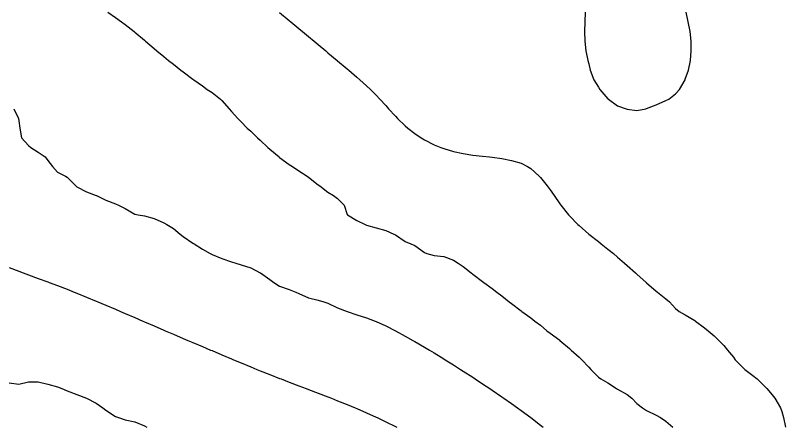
# Model space of a CAD drawing. Extents: x 771911 to 772814, y 1416488 to 1417835.
# Drawn here: x 772322.1 to 772401.8, y 1417471.3 to 1417513.9 of the extents above; entities that cross this region are included whole.
import ezdxf

# ---------------------------------------------------------------- set-up
doc = ezdxf.new("R2010")
doc.units = 0
doc.header["$MEASUREMENT"] = 0
for name, color, linetype in [('743', 1, 'CONTINUOUS'), ('743.5', 1, 'CONTINUOUS'), ('744', 1, 'CONTINUOUS'), ('744.5', 1, 'CONTINUOUS'), ('745', 1, 'CONTINUOUS'), ('745.5', 1, 'CONTINUOUS')]:
    doc.layers.add(name, color=color, linetype=linetype)

msp = doc.modelspace()

# ---------------------------------------------------------------- linework, layer by layer
at = {"layer": '743', "color": 0, "linetype": 'Continuous'}
msp.add_polyline3d([(772381.079, 1417514.206, 743), (772381.03, 1417513.206, 743), (772381.011, 1417512.206, 743), (772381.046, 1417511.206, 743), (772381.149, 1417510.206, 743), (772381.329, 1417509.206, 743), (772381.434, 1417508.855, 743), (772381.588, 1417508.206, 743), (772381.976, 1417507.206, 743), (772382.434, 1417506.427, 743), (772382.579, 1417506.206, 743), (772383.434, 1417505.239, 743), (772383.476, 1417505.206, 743), (772384.434, 1417504.515, 743), (772385.3, 1417504.206, 743), (772385.434, 1417504.151, 743), (772386.434, 1417504.029, 743), (772387.335, 1417504.206, 743), (772387.434, 1417504.222, 743), (772388.434, 1417504.597, 743), (772389.434, 1417505.044, 743), (772389.746, 1417505.206, 743), (772390.434, 1417505.738, 743), (772390.85, 1417506.206, 743), (772391.412, 1417507.206, 743), (772391.434, 1417507.264, 743), (772391.77, 1417508.206, 743), (772391.975, 1417509.206, 743), (772392.058, 1417510.206, 743), (772392.037, 1417511.206, 743), (772391.925, 1417512.206, 743), (772391.743, 1417513.206, 743), (772391.531, 1417514.206, 743)], dxfattribs=at)
at = {"layer": '743.5', "color": 0, "linetype": 'Continuous'}
msp.add_polyline3d([(772349.434, 1417514.172, 743.5), (772350.434, 1417513.338, 743.5), (772350.593, 1417513.206, 743.5), (772351.434, 1417512.506, 743.5), (772351.796, 1417512.206, 743.5), (772352.434, 1417511.675, 743.5), (772353, 1417511.206, 743.5), (772353.434, 1417510.845, 743.5), (772354.204, 1417510.206, 743.5), (772354.434, 1417510.014, 743.5), (772355.4, 1417509.206, 743.5), (772355.434, 1417509.178, 743.5), (772356.434, 1417508.333, 743.5), (772356.582, 1417508.206, 743.5), (772357.434, 1417507.47, 743.5), (772357.734, 1417507.206, 743.5), (772358.434, 1417506.578, 743.5), (772358.833, 1417506.206, 743.5), (772359.434, 1417505.619, 743.5), (772359.807, 1417505.206, 743.5), (772360.434, 1417504.528, 743.5), (772360.694, 1417504.206, 743.5), (772361.434, 1417503.421, 743.5), (772361.627, 1417503.206, 743.5), (772362.434, 1417502.451, 743.5), (772362.709, 1417502.206, 743.5), (772363.434, 1417501.643, 743.5), (772364.09, 1417501.206, 743.5), (772364.434, 1417500.991, 743.5), (772365.434, 1417500.474, 743.5), (772366.128, 1417500.206, 743.5), (772366.434, 1417500.081, 743.5), (772367.434, 1417499.775, 743.5), (772368.434, 1417499.555, 743.5), (772369.434, 1417499.399, 743.5), (772370.434, 1417499.279, 743.5), (772371.157, 1417499.206, 743.5), (772371.434, 1417499.173, 743.5), (772372.434, 1417499.045, 743.5), (772373.434, 1417498.858, 743.5), (772374.434, 1417498.55, 743.5), (772375.1, 1417498.206, 743.5), (772375.434, 1417498.003, 743.5), (772376.3, 1417497.206, 743.5), (772376.434, 1417497.072, 743.5), (772377.141, 1417496.206, 743.5), (772377.434, 1417495.818, 743.5), (772377.843, 1417495.206, 743.5), (772378.434, 1417494.367, 743.5), (772378.546, 1417494.206, 743.5), (772379.338, 1417493.206, 743.5), (772379.434, 1417493.103, 743.5), (772380.311, 1417492.206, 743.5), (772380.434, 1417492.103, 743.5), (772381.434, 1417491.215, 743.5), (772381.443, 1417491.206, 743.5), (772382.434, 1417490.443, 743.5), (772382.727, 1417490.206, 743.5), (772383.434, 1417489.667, 743.5), (772383.991, 1417489.206, 743.5), (772384.434, 1417488.834, 743.5), (772385.156, 1417488.206, 743.5), (772385.434, 1417487.954, 743.5), (772386.268, 1417487.206, 743.5), (772386.434, 1417487.049, 743.5), (772387.376, 1417486.206, 743.5), (772387.434, 1417486.153, 743.5), (772388.434, 1417485.295, 743.5), (772388.544, 1417485.206, 743.5), (772389.434, 1417484.497, 743.5), (772389.797, 1417484.206, 743.5), (772390.434, 1417483.51, 743.5), (772390.798, 1417483.206, 743.5), (772391.434, 1417482.858, 743.5), (772392.434, 1417482.255, 743.5), (772392.5, 1417482.206, 743.5), (772393.434, 1417481.522, 743.5), (772393.819, 1417481.206, 743.5), (772394.434, 1417480.693, 743.5), (772394.922, 1417480.206, 743.5), (772395.434, 1417479.662, 743.5), (772395.814, 1417479.206, 743.5), (772396.434, 1417478.476, 743.5), (772396.603, 1417478.206, 743.5), (772397.434, 1417477.356, 743.5), (772397.618, 1417477.206, 743.5), (772398.434, 1417476.564, 743.5), (772398.894, 1417476.206, 743.5), (772399.434, 1417475.672, 743.5), (772399.887, 1417475.206, 743.5), (772400.434, 1417474.571, 743.5), (772400.709, 1417474.206, 743.5), (772401.303, 1417473.206, 743.5), (772401.434, 1417472.825, 743.5), (772401.61, 1417472.206, 743.5), (772401.824, 1417471.206, 743.5)], dxfattribs=at)
at = {"layer": '744', "color": 0, "linetype": 'Continuous'}
msp.add_polyline3d([(772331.632, 1417514.206, 744), (772332.434, 1417513.654, 744), (772333.069, 1417513.206, 744), (772333.434, 1417512.939, 744), (772334.367, 1417512.206, 744), (772334.434, 1417512.154, 744), (772335.434, 1417511.31, 744), (772335.551, 1417511.206, 744), (772336.434, 1417510.459, 744), (772336.73, 1417510.206, 744), (772337.434, 1417509.623, 744), (772337.941, 1417509.206, 744), (772338.434, 1417508.812, 744), (772339.202, 1417508.206, 744), (772339.434, 1417508.031, 744), (772340.434, 1417507.287, 744), (772340.541, 1417507.206, 744), (772341.434, 1417506.573, 744), (772341.945, 1417506.206, 744), (772342.434, 1417505.875, 744), (772343.298, 1417505.206, 744), (772343.434, 1417505.076, 744), (772344.21, 1417504.206, 744), (772344.434, 1417503.93, 744), (772345.094, 1417503.206, 744), (772345.434, 1417502.851, 744), (772346.087, 1417502.206, 744), (772346.434, 1417501.873, 744), (772347.143, 1417501.206, 744), (772347.434, 1417500.933, 744), (772348.227, 1417500.206, 744), (772348.434, 1417500.011, 744), (772349.374, 1417499.206, 744), (772349.434, 1417499.157, 744), (772350.434, 1417498.43, 744), (772350.754, 1417498.206, 744), (772351.434, 1417497.779, 744), (772352.281, 1417497.206, 744), (772352.434, 1417497.107, 744), (772353.434, 1417496.339, 744), (772353.603, 1417496.206, 744), (772354.434, 1417495.577, 744), (772355.014, 1417495.206, 744), (772355.434, 1417494.896, 744), (772356.127, 1417494.206, 744), (772356.434, 1417493.262, 744), (772356.465, 1417493.206, 744), (772357.434, 1417492.61, 744), (772358.29, 1417492.206, 744), (772358.434, 1417492.143, 744), (772359.434, 1417491.873, 744), (772360.434, 1417491.593, 744), (772361.252, 1417491.206, 744), (772361.434, 1417491.13, 744), (772362.434, 1417490.46, 744), (772363.015, 1417490.206, 744), (772363.434, 1417490.02, 744), (772364.434, 1417489.316, 744), (772364.684, 1417489.206, 744), (772365.434, 1417489, 744), (772366.434, 1417488.906, 744), (772367.434, 1417488.532, 744), (772367.926, 1417488.206, 744), (772368.434, 1417487.846, 744), (772369.257, 1417487.206, 744), (772369.434, 1417487.072, 744), (772370.434, 1417486.317, 744), (772370.583, 1417486.206, 744), (772371.434, 1417485.575, 744), (772371.914, 1417485.206, 744), (772372.434, 1417484.813, 744), (772373.213, 1417484.206, 744), (772373.434, 1417484.04, 744), (772374.434, 1417483.276, 744), (772374.524, 1417483.206, 744), (772375.434, 1417482.526, 744), (772375.844, 1417482.206, 744), (772376.434, 1417481.767, 744), (772377.111, 1417481.206, 744), (772377.434, 1417480.959, 744), (772378.434, 1417480.224, 744), (772378.456, 1417480.206, 744), (772379.434, 1417479.36, 744), (772379.611, 1417479.206, 744), (772380.434, 1417478.475, 744), (772380.725, 1417478.206, 744), (772381.434, 1417477.438, 744), (772381.661, 1417477.206, 744), (772382.434, 1417476.39, 744), (772382.697, 1417476.206, 744), (772383.434, 1417475.802, 744), (772384.309, 1417475.206, 744), (772384.434, 1417475.14, 744), (772385.434, 1417474.603, 744), (772385.891, 1417474.206, 744), (772386.434, 1417473.678, 744), (772387.023, 1417473.206, 744), (772387.434, 1417472.926, 744), (772388.434, 1417472.466, 744), (772388.868, 1417472.206, 744), (772389.434, 1417471.827, 744), (772390.133, 1417471.206, 744)], dxfattribs=at)
at = {"layer": '744.5', "color": 0, "linetype": 'Continuous'}
msp.add_polyline3d([(772321.894, 1417504.206, 744.5), (772322.388, 1417503.206, 744.5), (772322.434, 1417502.964, 744.5), (772322.53, 1417502.206, 744.5), (772322.7, 1417501.206, 744.5), (772323.434, 1417500.406, 744.5), (772323.686, 1417500.206, 744.5), (772324.434, 1417499.692, 744.5), (772325.158, 1417499.206, 744.5), (772325.434, 1417498.858, 744.5), (772325.924, 1417498.206, 744.5), (772326.434, 1417497.651, 744.5), (772327.273, 1417497.206, 744.5), (772327.434, 1417497.122, 744.5), (772328.332, 1417496.206, 744.5), (772328.434, 1417496.127, 744.5), (772329.434, 1417495.6, 744.5), (772330.434, 1417495.229, 744.5), (772330.468, 1417495.206, 744.5), (772331.434, 1417494.739, 744.5), (772332.434, 1417494.35, 744.5), (772332.76, 1417494.206, 744.5), (772333.434, 1417493.873, 744.5), (772334.434, 1417493.291, 744.5), (772334.782, 1417493.206, 744.5), (772335.434, 1417493.096, 744.5), (772336.434, 1417492.821, 744.5), (772337.434, 1417492.375, 744.5), (772337.759, 1417492.206, 744.5), (772338.434, 1417491.801, 744.5), (772339.141, 1417491.206, 744.5), (772339.434, 1417490.962, 744.5), (772340.434, 1417490.293, 744.5), (772340.567, 1417490.206, 744.5), (772341.434, 1417489.649, 744.5), (772342.251, 1417489.206, 744.5), (772342.434, 1417489.104, 744.5), (772343.434, 1417488.678, 744.5), (772344.434, 1417488.338, 744.5), (772344.915, 1417488.206, 744.5), (772345.434, 1417488.045, 744.5), (772346.434, 1417487.706, 744.5), (772347.434, 1417487.216, 744.5), (772347.447, 1417487.206, 744.5), (772348.434, 1417486.497, 744.5), (772348.84, 1417486.206, 744.5), (772349.434, 1417485.837, 744.5), (772350.434, 1417485.466, 744.5), (772351.107, 1417485.206, 744.5), (772351.434, 1417485.067, 744.5), (772352.434, 1417484.605, 744.5), (772353.434, 1417484.364, 744.5), (772353.994, 1417484.206, 744.5), (772354.434, 1417484.045, 744.5), (772355.434, 1417483.565, 744.5), (772356.415, 1417483.206, 744.5), (772356.434, 1417483.199, 744.5), (772357.434, 1417482.845, 744.5), (772358.434, 1417482.541, 744.5), (772359.334, 1417482.206, 744.5), (772359.434, 1417482.16, 744.5), (772360.434, 1417481.706, 744.5), (772361.421, 1417481.206, 744.5), (772361.434, 1417481.2, 744.5), (772362.434, 1417480.659, 744.5), (772363.236, 1417480.206, 744.5), (772363.434, 1417480.096, 744.5), (772364.434, 1417479.516, 744.5), (772364.947, 1417479.206, 744.5), (772365.434, 1417478.917, 744.5), (772366.434, 1417478.302, 744.5), (772366.584, 1417478.206, 744.5), (772367.434, 1417477.674, 744.5), (772368.162, 1417477.206, 744.5), (772368.434, 1417477.033, 744.5), (772369.434, 1417476.378, 744.5), (772369.692, 1417476.206, 744.5), (772370.434, 1417475.713, 744.5), (772371.183, 1417475.206, 744.5), (772371.434, 1417475.036, 744.5), (772372.434, 1417474.351, 744.5), (772372.643, 1417474.206, 744.5), (772373.434, 1417473.652, 744.5), (772374.066, 1417473.206, 744.5), (772374.434, 1417472.941, 744.5), (772375.432, 1417472.206, 744.5), (772375.434, 1417472.205, 744.5), (772376.434, 1417471.436, 744.5), (772376.72, 1417471.206, 744.5)], dxfattribs=at)
at = {"layer": '745', "color": 0, "linetype": 'Continuous'}
msp.add_polyline3d([(772321.434, 1417487.749, 745), (772322.434, 1417487.375, 745), (772322.882, 1417487.206, 745), (772323.434, 1417487.003, 745), (772324.434, 1417486.634, 745), (772325.434, 1417486.259, 745), (772325.572, 1417486.206, 745), (772326.434, 1417485.882, 745), (772327.434, 1417485.496, 745), (772328.161, 1417485.206, 745), (772328.434, 1417485.1, 745), (772329.434, 1417484.696, 745), (772330.434, 1417484.282, 745), (772330.612, 1417484.206, 745), (772331.434, 1417483.861, 745), (772332.434, 1417483.433, 745), (772332.955, 1417483.206, 745), (772333.434, 1417483.001, 745), (772334.434, 1417482.567, 745), (772335.261, 1417482.206, 745), (772335.434, 1417482.132, 745), (772336.434, 1417481.698, 745), (772337.434, 1417481.267, 745), (772337.576, 1417481.206, 745), (772338.434, 1417480.84, 745), (772339.434, 1417480.415, 745), (772339.924, 1417480.206, 745), (772340.434, 1417479.99, 745), (772341.434, 1417479.566, 745), (772342.284, 1417479.206, 745), (772342.434, 1417479.143, 745), (772343.434, 1417478.72, 745), (772344.434, 1417478.299, 745), (772344.655, 1417478.206, 745), (772345.434, 1417477.882, 745), (772346.434, 1417477.469, 745), (772347.077, 1417477.206, 745), (772347.434, 1417477.063, 745), (772348.434, 1417476.662, 745), (772349.434, 1417476.269, 745), (772349.593, 1417476.206, 745), (772350.434, 1417475.882, 745), (772351.434, 1417475.498, 745), (772352.195, 1417475.206, 745), (772352.434, 1417475.116, 745), (772353.434, 1417474.734, 745), (772354.434, 1417474.347, 745), (772354.788, 1417474.206, 745), (772355.434, 1417473.953, 745), (772356.434, 1417473.549, 745), (772357.253, 1417473.206, 745), (772357.434, 1417473.132, 745), (772358.434, 1417472.701, 745), (772359.434, 1417472.249, 745), (772359.523, 1417472.206, 745), (772360.434, 1417471.781, 745), (772361.434, 1417471.285, 745), (772361.583, 1417471.206, 745)], dxfattribs=at)
at = {"layer": '745.5', "color": 0, "linetype": 'Continuous'}
msp.add_polyline3d([(772321.434, 1417475.816, 745.5), (772322.434, 1417475.67, 745.5), (772323.434, 1417475.897, 745.5), (772324.434, 1417475.899, 745.5), (772325.434, 1417475.661, 745.5), (772326.434, 1417475.394, 745.5), (772326.889, 1417475.206, 745.5), (772327.434, 1417474.989, 745.5), (772328.434, 1417474.612, 745.5), (772329.434, 1417474.216, 745.5), (772329.45, 1417474.206, 745.5), (772330.434, 1417473.712, 745.5), (772331.117, 1417473.206, 745.5), (772331.434, 1417472.979, 745.5), (772332.434, 1417472.326, 745.5), (772332.753, 1417472.206, 745.5), (772333.434, 1417471.961, 745.5), (772334.434, 1417471.766, 745.5), (772335.434, 1417471.349, 745.5), (772335.667, 1417471.206, 745.5)], dxfattribs=at)

doc.saveas('drawing.dxf')
